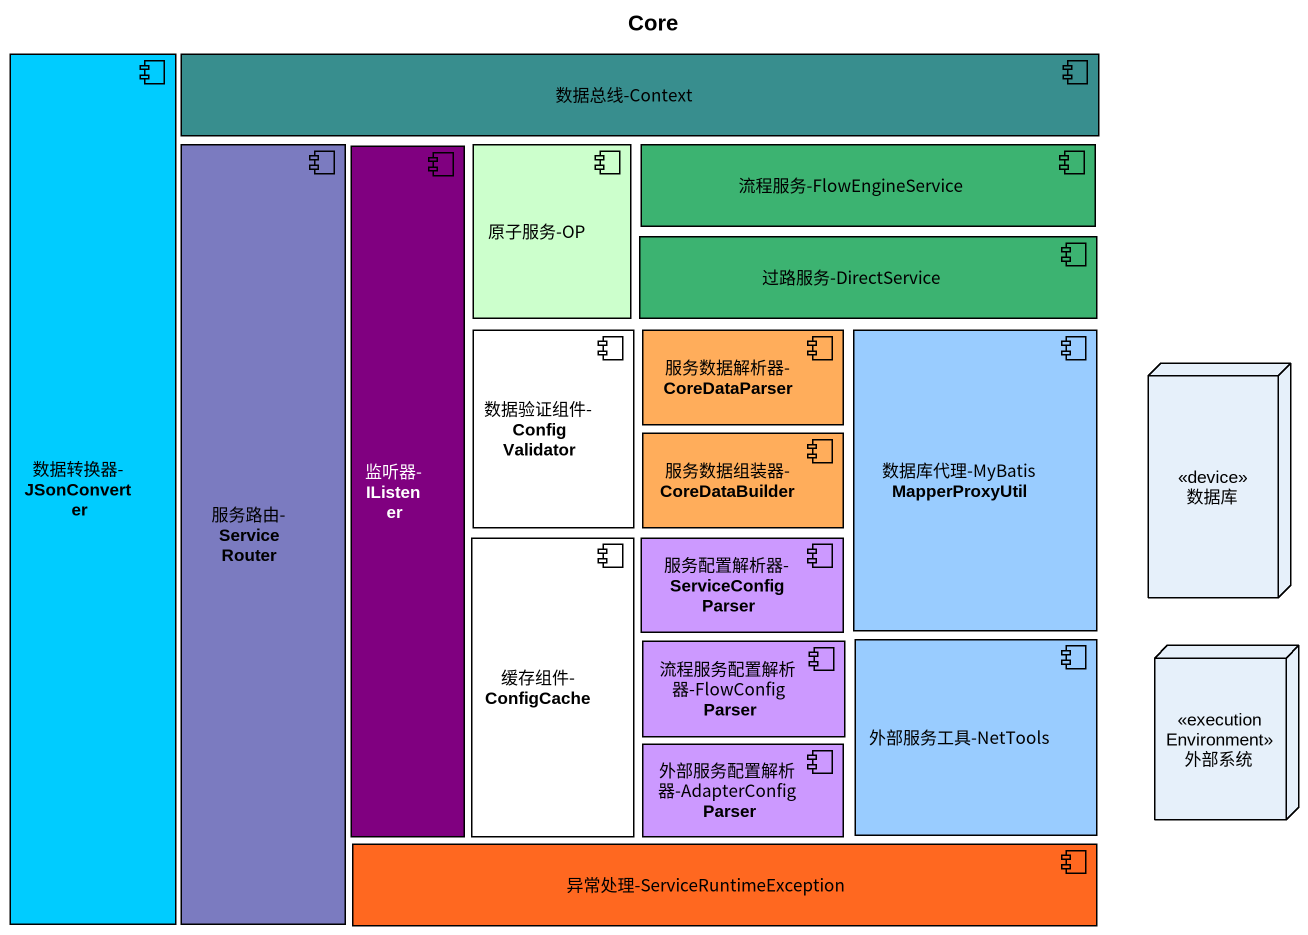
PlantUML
@startuml
title Core
component "数据转换器-JSonConverter" as 数据转换器_JSonConverter #00CCFF
component "数据总线-Context" as 数据总线_Context #388E8E
component "服务路由-ServiceRouter" as 服务路由_ServiceRouter #7B7BC0
component "监听器-IListener" as 监听器_IListener #800080
component "原子服务-OP" as 原子服务_OP #CCFFCC
component "流程服务-FlowEngineService" as 流程服务_FlowEngineService #3CB371
component "过路服务-DirectService" as 过路服务_DirectService #3CB371
component "数据验证组件-ConfigValidator" as 数据验证组件_ConfigValidator #FFFFFF
component "服务数据解析器-CoreDataParser" as 服务数据解析器_CoreDataParser #FFAD5B
component "数据库代理-MyBatisMapperProxyUtil" as 数据库代理_MyBatisMapperProxyUtil #99CCFF
node 数据库 <<device>>
component "服务数据组装器-CoreDataBuilder" as 服务数据组装器_CoreDataBuilder #FFAD5B
component "缓存组件-ConfigCache" as 缓存组件_ConfigCache #FFFFFF
component "服务配置解析器-ServiceConfigParser" as 服务配置解析器_ServiceConfigParser #CC99FF
component "流程服务配置解析器-FlowConfigParser" as 流程服务配置解析器_FlowConfigParser #CC99FF
component "外部服务工具-NetTools" as 外部服务工具_NetTools #99CCFF
node 外部系统 <<executionEnvironment>>
component "外部服务配置解析器-AdapterConfigParser" as 外部服务配置解析器 #CC99FF
component "异常处理-ServiceRuntimeException" as 异常处理_ServiceRuntimeException #FF6820
@enduml
